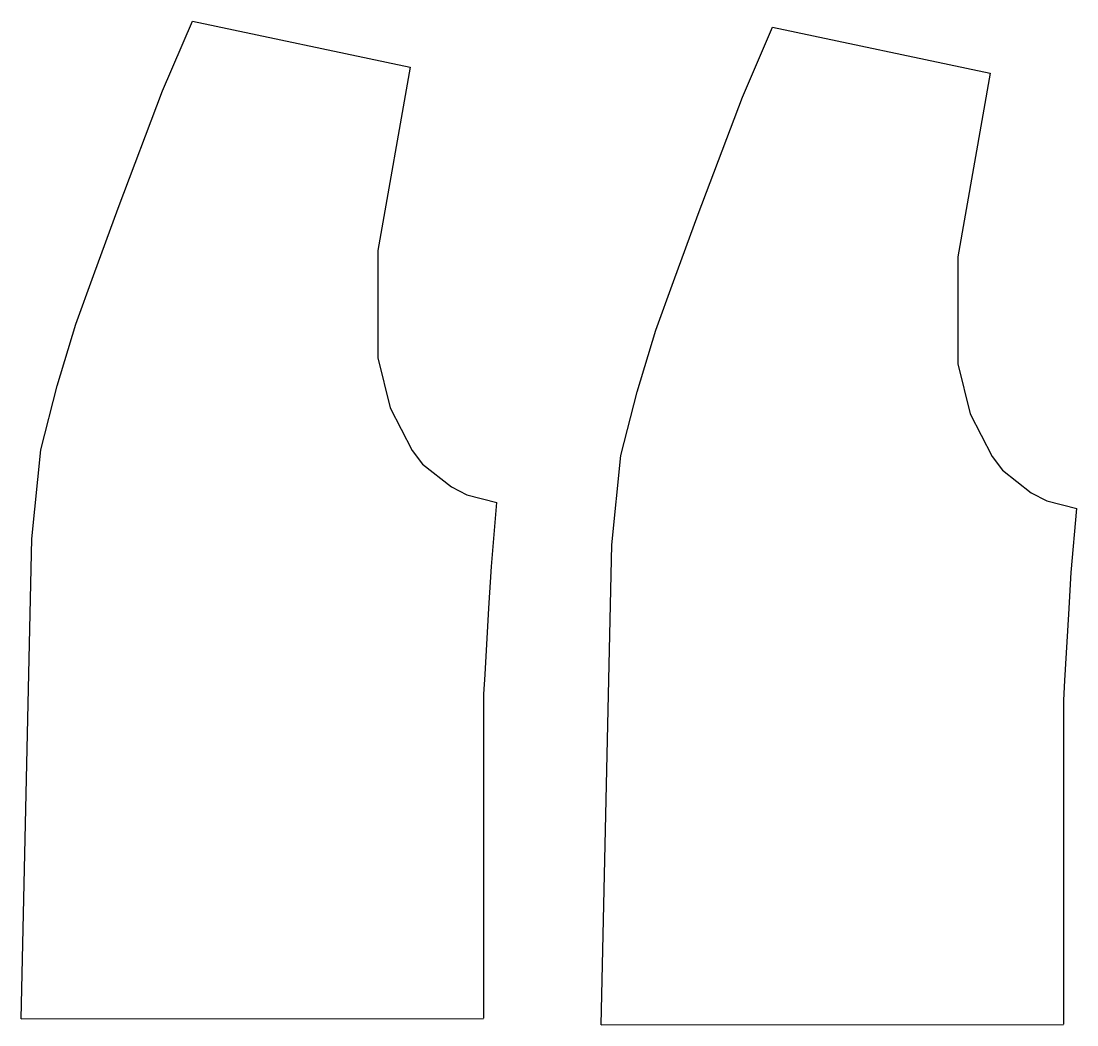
# Model space of a CAD drawing. Header units: inches. Extents: x 3.6 to 26.7, y 2.5 to 24.4.
import ezdxf

# ---------------------------------------------------------------- set-up
doc = ezdxf.new("R2010")
doc.units = ezdxf.units.IN
doc.header["$MEASUREMENT"] = 0

msp = doc.modelspace()

# ---------------------------------------------------------------- linework, layer by layer
for p, q in [((3.622, 2.647), (13.707, 2.655)), ((16.272, 2.516), (26.357, 2.525))]:
    msp.add_line(p, q)
for points in [[(4.817, 17.795), (5.202, 18.851), (5.738, 20.319), (6.709, 22.877), (7.359, 24.4), (12.11, 23.396), (11.403, 19.396), (11.403, 17.057)], [(17.467, 17.665), (17.852, 18.721), (18.387, 20.188), (19.359, 22.746), (20.009, 24.269), (24.76, 23.265), (24.053, 19.265), (24.053, 16.926)], [(3.622, 2.647), (3.858, 13.111), (4.051, 15.057), (4.411, 16.448), (4.817, 17.795)], [(16.272, 2.516), (16.508, 12.98), (16.701, 14.927), (17.061, 16.317), (17.467, 17.665)], [(11.403, 17.057), (11.673, 15.97), (12.152, 15.037), (12.381, 14.743), (13.007, 14.248), (13.345, 14.07), (14.002, 13.906)], [(24.053, 16.926), (24.323, 15.839), (24.802, 14.906), (25.031, 14.612), (25.657, 14.117), (25.995, 13.939), (26.652, 13.775)], [(13.742, 10.152), (13.826, 11.604), (13.879, 12.511), (14.002, 13.906)], [(26.391, 10.021), (26.476, 11.473), (26.528, 12.38), (26.652, 13.775)], [(13.717, 2.662), (13.717, 9.73), (13.742, 10.152)], [(26.367, 2.531), (26.367, 9.599), (26.391, 10.021)]]:
    msp.add_lwpolyline(points)

doc.saveas('drawing.dxf')
